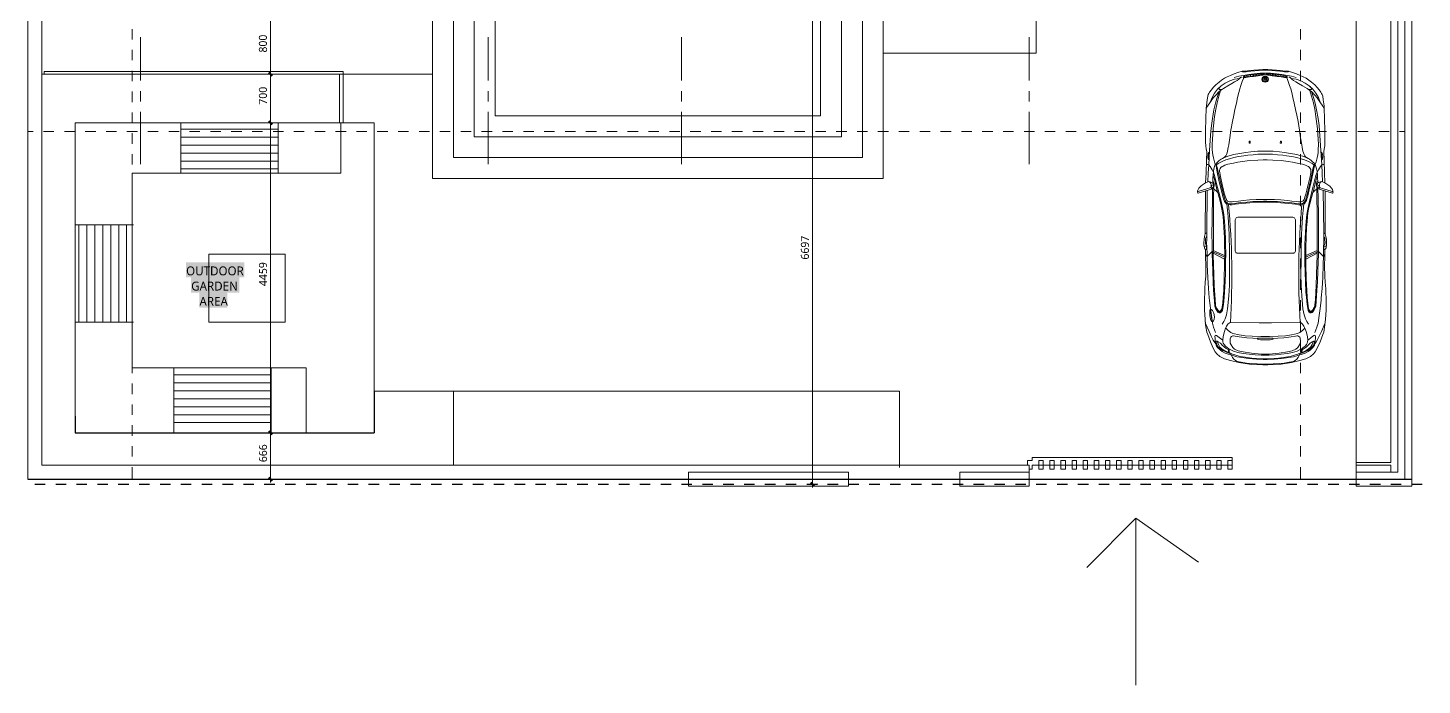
# Model space of a CAD drawing. Header units: millimetres. Extents: x 4711 to 63961, y 15357 to 39432.
# Drawn here: x 18711 to 38761, y 15357 to 24811 of the extents above; entities that cross this region are included whole.
import ezdxf

# ---------------------------------------------------------------- set-up
doc = ezdxf.new("R2010")
doc.units = ezdxf.units.MM
for name, color, linetype in [('A-OUTDOOR', 110, 'Continuous'), ('A-STAIR', 215, 'Continuous'), ('A-WALL', 240, 'Continuous'), ('DIM-Text', 176, 'Continuous'), ('Grid', 210, 'Continuous')]:
    doc.layers.add(name, color=color, linetype=linetype)
doc.styles.add('PDF Trebuchet MS', font='trebuc.ttf')

msp = doc.modelspace()

# ---------------------------------------------------------------- hatches: boundary and pattern name
at = {"transparency": 33554559}
h = msp.add_hatch(color=7, dxfattribs=at)
h.paths.add_polyline_path([(36505, 24052), (36514, 24054), (36521, 24060), (36525, 24067), (36525, 24072), (36505, 24072), (36505, 24053)], flags=0)
h.paths.add_polyline_path([(36485, 24072), (36505, 24072), (36505, 24091), (36496, 24090), (36489, 24084), (36485, 24076), (36484, 24072)], flags=0)

# ---------------------------------------------------------------- linework, layer by layer
at = {"lineweight": 18}
for points in [[(38311, 30984), (37011, 30984), (37011, 25645), (37811, 25645), (37811, 18519), (37811, 18319)], [(33087, 18587), (33151, 18587)], [(33151, 18587), (33087, 18587)], [(33111, 18462), (33151, 18462), (33111, 18462), (33111, 18319)], [(36031, 18519), (36031, 18633), (36031, 18519), (33151, 18519), (33247, 18519), (33247, 18462), (33247, 18587), (33311, 18587), (33311, 18462), (33311, 18519), (33407, 18519), (33407, 18462), (33407, 18587), (33471, 18587), (33471, 18462), (33471, 18519), (33567, 18519), (33567, 18462), (33567, 18587), (33631, 18587), (33631, 18462), (33631, 18519), (33727, 18519), (33727, 18462), (33727, 18587), (33791, 18587), (33791, 18462), (33791, 18519), (33887, 18519), (33887, 18462), (33887, 18587), (33951, 18587), (33951, 18462), (33951, 18519), (34047, 18519), (34047, 18462), (34047, 18587), (34111, 18587), (34111, 18462), (34111, 18519), (34207, 18519), (34207, 18462), (34207, 18587), (34271, 18587), (34271, 18462), (34271, 18519), (34367, 18519), (34367, 18462), (34367, 18587), (34431, 18587), (34431, 18462), (34431, 18519), (34527, 18519), (34527, 18462), (34527, 18587), (34591, 18587), (34591, 18462), (34591, 18519), (34687, 18519), (34687, 18462), (34687, 18587), (34751, 18587), (34751, 18462), (34751, 18519), (34847, 18519), (34847, 18462), (34847, 18587), (34911, 18587), (34911, 18462), (34911, 18519), (35007, 18519), (35007, 18462), (35007, 18587), (35071, 18587), (35071, 18462), (35071, 18519), (35167, 18519), (35167, 18462), (35167, 18587), (35231, 18587), (35231, 18462), (35231, 18519), (35327, 18519), (35327, 18462), (35327, 18587), (35391, 18587), (35391, 18462), (35391, 18519), (35487, 18519), (35487, 18462), (35487, 18587), (35551, 18587), (35551, 18462), (35551, 18519), (35647, 18519), (35647, 18462), (35647, 18587), (35711, 18587), (35711, 18462), (35711, 18519), (35807, 18519), (35807, 18462), (35807, 18587), (35871, 18587), (35871, 18462), (35871, 18519), (35967, 18519), (35967, 18462), (36031, 18462), (35967, 18462), (35967, 18587), (36031, 18587), (36031, 18462), (36031, 18587)], [(33151, 18519), (33151, 18462)], [(19011, 18319), (18911, 18319), (18711, 18319), (18911, 18319), (32111, 18319), (30511, 18319)], [(32111, 18319), (32111, 18219), (32111, 18419), (33111, 18419), (33111, 18219), (33111, 18419)]]:
    msp.add_lwpolyline(points, dxfattribs=at)
at = {"color": 94, "lineweight": 9, "true_color": 0x00a600}
for points in [[(20211, 24644), (20211, 24794)], [(37011, 24794), (37011, 24644)], [(20211, 24344), (20211, 24494)], [(37011, 24494), (37011, 24344)], [(20211, 24044), (20211, 24194)], [(37011, 24194), (37011, 24044)], [(20211, 23744), (20211, 23894)], [(37011, 23894), (37011, 23744)], [(20211, 23444), (20211, 23594)], [(37011, 23594), (37011, 23444)], [(18786, 23319), (18711, 23319)], [(19086, 23319), (18936, 23319)], [(19386, 23319), (19236, 23319)], [(19686, 23319), (19536, 23319)], [(19986, 23319), (19836, 23319)], [(20286, 23319), (20136, 23319)], [(20211, 23144), (20211, 23294)], [(20586, 23319), (20436, 23319)], [(20886, 23319), (20736, 23319)], [(21186, 23319), (21036, 23319)], [(21486, 23319), (21336, 23319)], [(21786, 23319), (21636, 23319)], [(22086, 23319), (21936, 23319)], [(22386, 23319), (22236, 23319)], [(22686, 23319), (22536, 23319)], [(22986, 23319), (22836, 23319)], [(23286, 23319), (23136, 23319)], [(23586, 23319), (23436, 23319)], [(23886, 23319), (23736, 23319)], [(24186, 23319), (24036, 23319)], [(24486, 23319), (24336, 23319)], [(24786, 23319), (24636, 23319)], [(25086, 23319), (24936, 23319)], [(25386, 23319), (25236, 23319)], [(25686, 23319), (25536, 23319)], [(25986, 23319), (25836, 23319)], [(26286, 23319), (26136, 23319)], [(26586, 23319), (26436, 23319)], [(26886, 23319), (26736, 23319)], [(27186, 23319), (27036, 23319)], [(27486, 23319), (27336, 23319)], [(27786, 23319), (27636, 23319)], [(28086, 23319), (27936, 23319)], [(28386, 23319), (28236, 23319)], [(28686, 23319), (28536, 23319)], [(28986, 23319), (28836, 23319)], [(29286, 23319), (29136, 23319)], [(29586, 23319), (29436, 23319)], [(29886, 23319), (29736, 23319)], [(30186, 23319), (30036, 23319)], [(30486, 23319), (30336, 23319)], [(30786, 23319), (30636, 23319)], [(31086, 23319), (30936, 23319)], [(31386, 23319), (31236, 23319)], [(31686, 23319), (31536, 23319)], [(31986, 23319), (31836, 23319)], [(32286, 23319), (32136, 23319)], [(32586, 23319), (32436, 23319)], [(32886, 23319), (32736, 23319)], [(33186, 23319), (33036, 23319)], [(33486, 23319), (33336, 23319)], [(33786, 23319), (33636, 23319)], [(34086, 23319), (33936, 23319)], [(34386, 23319), (34236, 23319)], [(34686, 23319), (34536, 23319)], [(34986, 23319), (34836, 23319)], [(35286, 23319), (35136, 23319)], [(35586, 23319), (35436, 23319)], [(35886, 23319), (35736, 23319)], [(36186, 23319), (36036, 23319)], [(36486, 23319), (36336, 23319)], [(36786, 23319), (36636, 23319)], [(37086, 23319), (36936, 23319)], [(37011, 23294), (37011, 23144)], [(37386, 23319), (37236, 23319)], [(37686, 23319), (37536, 23319)], [(37986, 23319), (37836, 23319)], [(38286, 23319), (38136, 23319)], [(38511, 23319), (38436, 23319)], [(20211, 22844), (20211, 22994)], [(37011, 22994), (37011, 22844)], [(20211, 22544), (20211, 22694)], [(37011, 22694), (37011, 22544)], [(20211, 22244), (20211, 22394)], [(37011, 22394), (37011, 22244)], [(20211, 21944), (20211, 22094)], [(37011, 22094), (37011, 21944)], [(20211, 21644), (20211, 21794)], [(37011, 21794), (37011, 21644)], [(20211, 21344), (20211, 21494)], [(37011, 21494), (37011, 21344)], [(20211, 21044), (20211, 21194)], [(37011, 21194), (37011, 21044)], [(20211, 20744), (20211, 20894)], [(37011, 20894), (37011, 20744)], [(20211, 20444), (20211, 20594)], [(37011, 20594), (37011, 20444)], [(20211, 20144), (20211, 20294)], [(37011, 20294), (37011, 20144)], [(20211, 19844), (20211, 19994)], [(37011, 19994), (37011, 19844)], [(20211, 19544), (20211, 19694)], [(37011, 19694), (37011, 19544)], [(20211, 19244), (20211, 19394)], [(37011, 19394), (37011, 19244)], [(20211, 18944), (20211, 19094)], [(37011, 19094), (37011, 18944)], [(20211, 18644), (20211, 18794)], [(37011, 18794), (37011, 18644)], [(20211, 18319), (20211, 18494)], [(37011, 18494), (37011, 18319)]]:
    msp.add_lwpolyline(points, dxfattribs=at)
at = {"lineweight": 9}
for points in [[(22162, 24145), (22201, 24145), (22276, 24145)], [(37362, 22583), (37357, 22726), (37350, 22906), (37345, 23031), (37353, 23066), (37360, 23115), (37363, 23165), (37363, 23206), (37363, 23332), (37359, 23502), (37353, 23656), (37350, 23690), (37339, 23778), (37331, 23830), (37325, 23850), (37315, 23869), (37305, 23885), (37279, 23920), (37252, 23952), (37216, 23991), (37169, 24030), (37132, 24059), (37092, 24085), (37052, 24106), (37007, 24128), (36953, 24150), (36897, 24170), (36838, 24186), (36820, 24189), (36805, 24188), (36789, 24190), (36730, 24198), (36669, 24204), (36603, 24209), (36540, 24212), (36505, 24212), (36470, 24212), (36407, 24209), (36341, 24204), (36280, 24198), (36221, 24190), (36205, 24188), (36190, 24189), (36172, 24186), (36113, 24170), (36057, 24150), (36003, 24128), (35958, 24106), (35918, 24085), (35878, 24059), (35841, 24030), (35794, 23991), (35758, 23952), (35731, 23920), (35705, 23885), (35694, 23869), (35685, 23850), (35679, 23830), (35671, 23778), (35660, 23690), (35657, 23656), (35651, 23502), (35647, 23332), (35647, 23206), (35647, 23165), (35650, 23115), (35657, 23066), (35665, 23031), (35660, 22906), (35653, 22726), (35648, 22583)], [(35657, 23650), (35676, 23684), (35719, 23748), (35758, 23803), (35792, 23843), (35841, 23894), (35863, 23911), (35904, 23938), (35969, 23977), (36026, 24011), (36065, 24034), (36100, 24055), (36124, 24073), (36137, 24089), (36147, 24097), (36158, 24100), (36166, 24102)], [(36191, 24081), (36174, 24041), (36154, 23981), (36139, 23934), (36124, 23881), (36107, 23810), (36090, 23730), (36068, 23636), (36052, 23555), (36032, 23462), (36012, 23341), (35995, 23227), (35980, 23130), (35973, 23088), (35964, 23039), (35957, 23011), (35947, 22987), (35936, 22968), (35926, 22956), (35912, 22944), (35889, 22932), (35869, 22920), (35844, 22901), (35825, 22886), (35808, 22869), (35793, 22850), (35787, 22844)], [(36951, 24096), (36882, 24115), (36823, 24127), (36742, 24141), (36666, 24152), (36578, 24159), (36518, 24161), (36505, 24161), (36492, 24161), (36431, 24159), (36344, 24152), (36268, 24141), (36187, 24127), (36127, 24115), (36059, 24096)], [(36843, 24185), (36833, 24178), (36821, 24176), (36812, 24176), (36781, 24179), (36714, 24188), (36653, 24194), (36592, 24198), (36527, 24201), (36505, 24201), (36483, 24201), (36417, 24198), (36357, 24194), (36296, 24188), (36229, 24179), (36198, 24176), (36189, 24176), (36177, 24178), (36167, 24185)], [(36477, 24149), (36482, 24145), (36479, 24142), (36458, 24135), (36408, 24127), (36349, 24119), (36293, 24113), (36234, 24105), (36215, 24103), (36208, 24103), (36204, 24105), (36202, 24107), (36202, 24110), (36207, 24116)], [(36247, 24115), (36247, 24107)], [(36269, 24119), (36269, 24110)], [(36292, 24124), (36292, 24113)], [(36315, 24128), (36316, 24115)], [(36337, 24130), (36337, 24118)], [(36358, 24134), (36359, 24121)], [(36381, 24136), (36381, 24124)], [(36403, 24139), (36403, 24127)], [(36426, 24140), (36425, 24130)], [(36448, 24143), (36448, 24134)], [(36468, 24144), (36468, 24138)], [(36529, 24136), (36523, 24134), (36505, 24134), (36487, 24134), (36481, 24136)], [(36526, 24072), (36484, 24072)], [(36533, 24149), (36528, 24145), (36531, 24142), (36552, 24135), (36601, 24127), (36660, 24119), (36717, 24113), (36776, 24105), (36795, 24103), (36802, 24103), (36806, 24105), (36808, 24107), (36808, 24110), (36803, 24116)], [(36542, 24144), (36542, 24138)], [(36561, 24143), (36562, 24134)], [(36584, 24140), (36584, 24130)], [(36607, 24139), (36607, 24127)], [(36629, 24136), (36629, 24124)], [(36651, 24134), (36651, 24121)], [(36673, 24130), (36673, 24118)], [(36695, 24128), (36694, 24115)], [(36718, 24124), (36718, 24113)], [(36741, 24119), (36741, 24110)], [(36763, 24115), (36763, 24107)], [(36819, 24081), (36836, 24041), (36856, 23981), (36871, 23934), (36885, 23881), (36903, 23810), (36920, 23730), (36941, 23636), (36958, 23555), (36978, 23462), (36998, 23341), (37014, 23227), (37029, 23130), (37037, 23088), (37046, 23039), (37053, 23011), (37063, 22987), (37074, 22968), (37084, 22956), (37098, 22944), (37121, 22932), (37141, 22920), (37166, 22901), (37185, 22886), (37202, 22869), (37217, 22850), (37223, 22844)], [(37353, 23650), (37334, 23684), (37291, 23748), (37252, 23803), (37217, 23843), (37169, 23894), (37147, 23911), (37106, 23938), (37040, 23977), (36984, 24011), (36944, 24034), (36910, 24055), (36886, 24073), (36873, 24089), (36862, 24097), (36852, 24100), (36843, 24102)], [(35681, 22597), (35648, 22583), (35603, 22554), (35577, 22535), (35551, 22507), (35538, 22484), (35531, 22463), (35530, 22450), (35534, 22438), (35538, 22434), (35732, 22493), (35732, 22507), (35744, 22512), (35754, 22519), (35761, 22529), (35763, 22545), (35759, 22564), (35752, 22575), (35734, 22587), (35712, 22597), (35694, 22599), (35681, 22597), (35685, 22722), (35692, 22839), (35704, 23049), (35718, 23263), (35723, 23323), (35732, 23406), (35746, 23508), (35766, 23630), (35789, 23729), (35808, 23796), (35841, 23894)], [(35750, 22594), (35752, 22653), (35755, 22692), (35760, 22745), (35766, 22781), (35776, 22819), (35787, 22844), (35775, 22885), (35759, 22942), (35749, 22983), (35744, 23019), (35742, 23063), (35741, 23135), (35744, 23211), (35754, 23358), (35776, 23534), (35794, 23643), (35813, 23731), (35838, 23828), (35863, 23911)], [(35859, 23968), (35848, 23954), (35843, 23947), (35840, 23940), (35840, 23934), (35842, 23929), (35846, 23925), (35852, 23924), (35861, 23922), (35872, 23923), (35890, 23929)], [(37150, 23968), (37162, 23954), (37167, 23947), (37170, 23940), (37170, 23934), (37168, 23929), (37164, 23925), (37158, 23924), (37149, 23922), (37138, 23923), (37119, 23929)], [(37260, 22594), (37257, 22653), (37255, 22692), (37250, 22745), (37244, 22781), (37234, 22819), (37223, 22844), (37235, 22885), (37251, 22942), (37261, 22983), (37266, 23019), (37268, 23063), (37269, 23135), (37266, 23211), (37256, 23358), (37234, 23534), (37216, 23643), (37197, 23731), (37172, 23828), (37147, 23911)], [(37329, 22597), (37362, 22583), (37407, 22554), (37433, 22535), (37459, 22507), (37472, 22484), (37479, 22463), (37480, 22450), (37476, 22438), (37472, 22434), (37278, 22493), (37278, 22507), (37266, 22512), (37256, 22519), (37249, 22529), (37247, 22545), (37251, 22564), (37258, 22575), (37276, 22587), (37297, 22597), (37316, 22599), (37329, 22597), (37325, 22722), (37318, 22839), (37306, 23049), (37292, 23263), (37287, 23323), (37278, 23406), (37264, 23508), (37244, 23630), (37221, 23729), (37202, 23796), (37169, 23894)], [(37103, 22941), (37045, 22963), (37004, 22976), (36960, 22988), (36870, 23006), (36783, 23019), (36712, 23028), (36618, 23035), (36545, 23037), (36505, 23037), (36465, 23037), (36392, 23035), (36298, 23028), (36227, 23019), (36140, 23006), (36050, 22988), (36006, 22976), (35965, 22963), (35907, 22941)], [(35657, 22840), (35668, 22845), (35679, 22844), (35692, 22839), (35711, 22816), (35726, 22795), (35740, 22771), (35759, 22733), (35776, 22688), (35820, 22516), (35846, 22415), (35870, 22314), (35890, 22227), (35904, 22155), (35914, 22084), (35923, 21965), (35928, 21862), (35931, 21797), (35934, 21690), (35937, 21566), (35934, 21446), (35932, 21289), (35928, 21162), (35920, 21010), (35914, 20938), (35903, 20830), (35888, 20746), (35873, 20721), (35857, 20713), (35844, 20712), (35831, 20718), (35825, 20723), (35808, 20743), (35795, 20766), (35780, 20807)], [(35748, 22503), (35745, 22362), (35740, 22096), (35738, 21797), (35740, 21749), (35740, 21559), (35749, 21320), (35756, 21154), (35762, 21036), (35774, 20880), (35780, 20807), (35791, 20786), (35804, 20765), (35820, 20742), (35837, 20727), (35848, 20723), (35860, 20727), (35872, 20741), (35882, 20771), (35894, 20849), (35901, 20931), (35907, 21034), (35915, 21203), (35920, 21414), (35922, 21596), (35921, 21651), (35917, 21797), (35910, 21940), (35904, 22025), (35898, 22097), (35891, 22148), (35877, 22225), (35864, 22282), (35823, 22444), (35816, 22448), (35773, 22633), (35757, 22693)], [(37217, 22849), (37196, 22736), (37171, 22619), (37134, 22461), (37111, 22370), (37105, 22350), (37098, 22329), (37090, 22311), (37078, 22294), (37064, 22282), (37059, 22278), (37032, 22269), (37009, 22267), (36983, 22267), (36940, 22273), (36841, 22285), (36729, 22295), (36606, 22302), (36526, 22303), (36505, 22303), (36484, 22303), (36404, 22302), (36281, 22295), (36169, 22285), (36070, 22273), (36027, 22267), (36000, 22267), (35978, 22269), (35951, 22278), (35946, 22282), (35932, 22294), (35920, 22311), (35912, 22329), (35905, 22350), (35899, 22370), (35876, 22461), (35839, 22619), (35814, 22736), (35792, 22849)], [(37353, 22840), (37342, 22845), (37331, 22844), (37318, 22839), (37299, 22816), (37284, 22795), (37270, 22771), (37251, 22733), (37234, 22688), (37190, 22516), (37164, 22415), (37140, 22314), (37120, 22227), (37106, 22155), (37096, 22084), (37087, 21965), (37082, 21862), (37079, 21797), (37076, 21690), (37073, 21566), (37076, 21446), (37077, 21289), (37082, 21162), (37090, 21010), (37096, 20938), (37107, 20830), (37122, 20746), (37137, 20721), (37153, 20713), (37166, 20712), (37179, 20718), (37185, 20723), (37202, 20743), (37215, 20766), (37230, 20807)], [(37261, 22503), (37265, 22362), (37270, 22096), (37272, 21797), (37270, 21749), (37270, 21559), (37261, 21320), (37254, 21154), (37248, 21036), (37236, 20880), (37230, 20807), (37219, 20786), (37206, 20765), (37190, 20742), (37173, 20727), (37162, 20723), (37150, 20727), (37138, 20741), (37128, 20771), (37116, 20849), (37108, 20931), (37103, 21034), (37095, 21203), (37090, 21414), (37088, 21596), (37089, 21651), (37093, 21797), (37100, 21940), (37106, 22025), (37112, 22097), (37119, 22148), (37133, 22225), (37146, 22282), (37187, 22444), (37194, 22448), (37237, 22633), (37253, 22693)], [(35762, 22553), (35745, 22550), (35736, 22543), (35734, 22536), (35732, 22525), (35727, 22519), (35715, 22510), (35680, 22498), (35541, 22457), (35530, 22456)], [(35645, 22467), (35642, 21849), (35633, 21812), (35626, 21768), (35623, 21721), (35623, 21689), (35630, 21649), (35637, 21634), (35642, 21627), (35661, 21618), (35663, 21860), (35672, 22475)], [(35696, 22598), (35712, 22587), (35721, 22571), (35725, 22551), (35724, 22536)], [(35734, 22587), (35754, 22595), (35760, 22594), (35763, 22589), (35768, 22566), (35769, 22543), (35764, 22521), (35755, 22503), (35732, 22504)], [(35755, 22503), (35816, 22448)], [(35765, 22494), (35763, 22411), (35760, 22111), (35759, 21810), (35759, 21797), (35759, 21654), (35758, 21546), (35762, 21404), (35765, 21266), (35772, 21106), (35784, 20902), (35791, 20824), (35793, 20801), (35810, 20772), (35818, 20761), (35833, 20741), (35842, 20736), (35853, 20736), (35861, 20740), (35878, 20759)], [(37245, 22494), (37247, 22411), (37250, 22111), (37251, 21810), (37251, 21797), (37251, 21654), (37252, 21546), (37248, 21404), (37244, 21266), (37238, 21106), (37226, 20902), (37219, 20824), (37217, 20801), (37200, 20772), (37192, 20761), (37176, 20741), (37168, 20736), (37157, 20736), (37148, 20740), (37132, 20759)], [(37255, 22503), (37194, 22448)], [(37276, 22587), (37256, 22595), (37250, 22594), (37247, 22589), (37242, 22566), (37241, 22543), (37246, 22521), (37255, 22503), (37278, 22504)], [(37248, 22553), (37265, 22550), (37274, 22543), (37276, 22536), (37278, 22525), (37283, 22519), (37294, 22510), (37330, 22498), (37469, 22457), (37480, 22456)], [(37314, 22598), (37297, 22587), (37289, 22571), (37285, 22551), (37286, 22536)], [(37365, 22467), (37368, 21849), (37377, 21812), (37384, 21768), (37387, 21721), (37387, 21689), (37380, 21649), (37373, 21634), (37368, 21627), (37349, 21618), (37347, 21860), (37338, 22475)], [(35951, 22278), (35962, 22190), (35970, 22095), (35976, 22013), (35981, 21931), (35985, 21836), (35986, 21797), (35990, 21640), (35991, 21468), (35992, 21264), (35989, 21108), (35979, 20958), (35963, 20768), (35947, 20682), (35928, 20624), (35908, 20585), (35884, 20550)], [(37059, 22278), (37048, 22190), (37040, 22095), (37034, 22013), (37029, 21931), (37025, 21836), (37024, 21797), (37020, 21640), (37019, 21468), (37018, 21264), (37021, 21108), (37030, 20958), (37047, 20768), (37063, 20682), (37082, 20624), (37102, 20585), (37126, 20550)], [(35663, 21860), (35653, 21857), (35642, 21847)], [(37347, 21860), (37357, 21857), (37368, 21847)], [(35661, 21673), (35626, 21672)], [(35791, 20430), (35761, 20506), (35746, 20564), (35730, 20673), (35716, 20772), (35717, 20773), (35708, 20856), (35703, 20891), (35699, 20927), (35688, 21064), (35678, 21218), (35671, 21400), (35668, 21534), (35667, 21686), (35662, 21693), (35653, 21695), (35647, 21699), (35645, 21707), (35647, 21780), (35650, 21791), (35654, 21800), (35662, 21806)], [(37347, 21806), (37356, 21800), (37360, 21791), (37363, 21780), (37365, 21707), (37363, 21699), (37356, 21695), (37348, 21693), (37343, 21686), (37342, 21534), (37339, 21400), (37332, 21218), (37322, 21064), (37311, 20927), (37307, 20891), (37302, 20856), (37293, 20773), (37293, 20772), (37280, 20673), (37264, 20564), (37249, 20506), (37219, 20430)], [(37348, 21673), (37384, 21672)], [(37364, 21625), (37363, 21523), (37359, 21388), (37360, 21237), (37368, 21152), (37374, 21055), (37380, 20863), (37380, 20748), (37371, 20620), (37364, 20537), (37346, 20432), (37333, 20400), (37293, 20296), (37258, 20211), (37224, 20151), (37199, 20122), (37156, 20086), (37090, 20052), (37003, 20025), (36883, 19996), (36733, 19974), (36542, 19965), (36505, 19965), (36468, 19965), (36277, 19974), (36127, 19996), (36007, 20025), (35920, 20052), (35854, 20086), (35811, 20122), (35785, 20151), (35752, 20211), (35717, 20296), (35677, 20400), (35664, 20432), (35646, 20537), (35639, 20620), (35630, 20748), (35630, 20863), (35636, 21055), (35641, 21152), (35650, 21237), (35650, 21388), (35647, 21523), (35646, 21625)], [(35647, 21553), (35668, 21522), (35740, 21595), (35840, 21549), (35921, 21513)], [(35921, 21536), (35758, 21607)], [(35758, 21568), (35921, 21483)], [(37088, 21536), (37251, 21607)], [(37363, 21553), (37342, 21522), (37270, 21595), (37170, 21549), (37089, 21513)], [(37252, 21568), (37089, 21483)], [(35742, 20581), (35729, 20670), (35717, 20764)], [(37366, 20569), (37312, 20445), (37281, 20376), (37252, 20319), (37232, 20285), (37216, 20268), (37211, 20249), (37204, 20231), (37186, 20209), (37155, 20180), (37123, 20156), (37080, 20134), (37038, 20117), (36972, 20096), (36913, 20081), (36842, 20068), (36745, 20057), (36631, 20047), (36534, 20042), (36505, 20042), (36476, 20042), (36379, 20047), (36265, 20057), (36168, 20068), (36097, 20081), (36037, 20096), (35972, 20117), (35930, 20134), (35887, 20156), (35855, 20180), (35824, 20209), (35806, 20231), (35799, 20249), (35794, 20268), (35778, 20285), (35758, 20319), (35729, 20376), (35698, 20445), (35643, 20569)], [(37117, 20317), (37111, 20372), (37093, 20444), (37076, 20491), (37060, 20522), (37041, 20548), (37021, 20569), (37006, 20573), (36593, 20569), (36505, 20569), (36416, 20569), (36004, 20573), (35989, 20569), (35969, 20548), (35950, 20522), (35934, 20491), (35917, 20444), (35899, 20372), (35893, 20317)], [(37074, 20494), (37063, 20483), (37039, 20457), (37001, 20429), (36969, 20416), (36882, 20394), (36795, 20383), (36692, 20374), (36568, 20369), (36505, 20369), (36442, 20369), (36318, 20374), (36215, 20383), (36128, 20394), (36041, 20416), (36009, 20429), (35971, 20457), (35947, 20483), (35936, 20494)], [(35794, 20268), (35786, 20309), (35783, 20348), (35782, 20371), (35785, 20386), (35795, 20391), (35805, 20385), (35842, 20358), (35880, 20328), (35893, 20317), (35896, 20294), (35902, 20277), (35914, 20254), (35932, 20233), (35959, 20211), (35986, 20190), (35985, 20167), (35987, 20147), (35989, 20138)], [(35995, 20129), (35938, 20152), (35899, 20171), (35862, 20195), (35830, 20224), (35813, 20244), (35802, 20269), (35799, 20287), (35801, 20300), (35806, 20305), (35812, 20306), (35821, 20282), (35832, 20254), (35853, 20220), (35882, 20193), (35911, 20174), (35946, 20156), (36004, 20132), (36036, 20117), (36083, 20102), (36146, 20084), (36215, 20072), (36312, 20060), (36461, 20051), (36505, 20051), (36549, 20051), (36697, 20060), (36795, 20072), (36864, 20084), (36927, 20102), (36974, 20117), (37006, 20132), (37064, 20156), (37099, 20174), (37128, 20193), (37157, 20220), (37178, 20254), (37189, 20282), (37198, 20306), (37204, 20305), (37209, 20300), (37211, 20287), (37208, 20269), (37197, 20244), (37180, 20224), (37148, 20195), (37111, 20171), (37072, 20152), (37015, 20129)], [(35977, 20143), (35975, 20180), (35945, 20199), (35914, 20223), (35887, 20246), (35859, 20274), (35830, 20297), (35812, 20306)], [(36616, 20344), (36684, 20346), (36770, 20352), (36879, 20365), (36938, 20377), (36961, 20381), (36972, 20381), (36988, 20373), (37000, 20363), (37006, 20350), (37009, 20337), (37012, 20313), (37012, 20295), (37009, 20277), (36997, 20252), (36973, 20215), (36946, 20189), (36893, 20167), (36823, 20150), (36704, 20130), (36561, 20119), (36505, 20119), (36449, 20119), (36306, 20130), (36187, 20150), (36117, 20167), (36064, 20189), (36037, 20215), (36013, 20252), (36001, 20277), (35998, 20295), (35998, 20313), (36001, 20337), (36004, 20350), (36010, 20363), (36021, 20373), (36038, 20381), (36049, 20381), (36071, 20377), (36131, 20365), (36240, 20352), (36326, 20346), (36394, 20344)], [(37216, 20268), (37224, 20309), (37227, 20348), (37228, 20371), (37225, 20386), (37215, 20391), (37205, 20385), (37167, 20358), (37130, 20328), (37117, 20317), (37114, 20294), (37108, 20277), (37096, 20254), (37078, 20233), (37051, 20211), (37024, 20190), (37025, 20167), (37022, 20147), (37021, 20138)], [(37033, 20143), (37035, 20180), (37065, 20199), (37096, 20223), (37123, 20246), (37151, 20274), (37180, 20297), (37198, 20306)], [(37024, 20190), (37008, 20182), (36962, 20161), (36897, 20142), (36823, 20126), (36735, 20115), (36650, 20106), (36562, 20101), (36505, 20101), (36448, 20101), (36360, 20106), (36275, 20115), (36186, 20126), (36113, 20142), (36048, 20161), (36002, 20182), (35986, 20190)], [(37006, 20132), (36991, 20097), (36976, 20068), (36957, 20045), (36934, 20026), (36910, 20014), (36851, 20001), (36777, 19990), (36709, 19981), (36621, 19976), (36538, 19972), (36505, 19972), (36472, 19972), (36389, 19976), (36301, 19981), (36233, 19990), (36159, 20001), (36100, 20014), (36076, 20026), (36053, 20045), (36033, 20068), (36019, 20097), (36004, 20132)], [(22162, 18985), (22201, 18985), (22276, 18985)], [(22162, 18319), (22201, 18319), (22276, 18319)], [(29955, 18248), (29995, 18248), (30070, 18248)], [(34644, 15357), (34644, 17757), (33937, 17050)], [(34644, 17757), (35545, 17126)]]:
    msp.add_lwpolyline(points, dxfattribs=at)
at = {"lineweight": 70}
for points in [[(22226, 24120), (22201, 24145), (22176, 24170)], [(22226, 23420), (22201, 23445), (22176, 23470)], [(22226, 18960), (22201, 18985), (22176, 19010)], [(22226, 18294), (22201, 18319), (22176, 18344)], [(30020, 18223), (29995, 18248), (29970, 18273)]]:
    msp.add_lwpolyline(points, dxfattribs=at)
at = {"lineweight": 9}
for points in [[(36473, 24149), (36433, 24149), (36390, 24146), (36339, 24142), (36296, 24137), (36258, 24130), (36229, 24123), (36205, 24115), (36193, 24110), (36190, 24105), (36189, 24096), (36193, 24093), (36200, 24093), (36228, 24097), (36278, 24105), (36336, 24113), (36405, 24123), (36455, 24129), (36470, 24132), (36481, 24137), (36491, 24142), (36491, 24147), (36486, 24149)], [(36526, 24072), (36520, 24086), (36505, 24091), (36490, 24086), (36484, 24072), (36490, 24058), (36505, 24052), (36520, 24058)], [(36537, 24149), (36577, 24149), (36620, 24146), (36671, 24142), (36713, 24137), (36752, 24130), (36781, 24123), (36805, 24115), (36817, 24110), (36820, 24105), (36821, 24096), (36816, 24093), (36810, 24093), (36782, 24097), (36732, 24105), (36674, 24113), (36605, 24123), (36555, 24129), (36540, 24132), (36529, 24137), (36519, 24142), (36519, 24147), (36524, 24149)], [(36273, 23173), (36273, 23154), (36275, 23150), (36280, 23150), (36285, 23151), (36288, 23153), (36289, 23158), (36288, 23175), (36285, 23180), (36279, 23181), (36275, 23179), (36274, 23176)], [(36737, 23173), (36737, 23154), (36735, 23150), (36730, 23150), (36724, 23151), (36721, 23153), (36720, 23158), (36722, 23175), (36725, 23180), (36731, 23181), (36735, 23179), (36736, 23176)], [(35697, 23018), (35691, 22911), (35683, 22926), (35680, 22936), (35679, 22946), (35679, 22959), (35683, 22996), (35686, 23007), (35690, 23016), (35696, 23023)], [(36505, 22318), (36528, 22318), (36593, 22315), (36683, 22311), (36763, 22306), (36857, 22297), (36951, 22286), (36996, 22281), (37018, 22281), (37041, 22286), (37054, 22294), (37070, 22310), (37079, 22325), (37087, 22346), (37111, 22433), (37139, 22552), (37165, 22660), (37186, 22760), (37204, 22843), (37180, 22858), (37127, 22889), (37070, 22912), (37019, 22929), (36959, 22945), (36888, 22960), (36812, 22972), (36756, 22979), (36680, 22986), (36611, 22992), (36549, 22994), (36505, 22994), (36461, 22994), (36399, 22992), (36329, 22986), (36254, 22979), (36198, 22972), (36122, 22960), (36051, 22945), (35991, 22929), (35939, 22912), (35883, 22889), (35830, 22858), (35806, 22843), (35824, 22760), (35845, 22660), (35870, 22552), (35899, 22433), (35923, 22346), (35931, 22325), (35940, 22310), (35956, 22294), (35969, 22286), (35992, 22281), (36014, 22281), (36059, 22286), (36152, 22297), (36247, 22306), (36327, 22311), (36417, 22315), (36482, 22318)], [(36505, 22913), (36533, 22913), (36613, 22910), (36733, 22901), (36833, 22889), (36898, 22879), (36964, 22866), (37041, 22848), (37083, 22835), (37112, 22823), (37127, 22816), (37142, 22804), (37153, 22790), (37159, 22775), (37161, 22764), (37161, 22746), (37160, 22731), (37149, 22674), (37124, 22558), (37105, 22476), (37089, 22417), (37076, 22375), (37064, 22342), (37056, 22327), (37046, 22318), (37033, 22311), (37019, 22308), (37002, 22307), (36981, 22308), (36957, 22311), (36889, 22319), (36824, 22326), (36730, 22335), (36638, 22340), (36551, 22342), (36505, 22342), (36459, 22342), (36372, 22340), (36280, 22335), (36186, 22326), (36121, 22319), (36053, 22311), (36029, 22308), (36008, 22307), (35991, 22308), (35977, 22311), (35964, 22318), (35954, 22327), (35946, 22342), (35934, 22375), (35921, 22417), (35905, 22476), (35886, 22558), (35861, 22674), (35850, 22731), (35849, 22746), (35849, 22764), (35851, 22775), (35857, 22790), (35868, 22804), (35883, 22816), (35898, 22823), (35926, 22835), (35969, 22848), (36046, 22866), (36112, 22879), (36176, 22889), (36277, 22901), (36397, 22910), (36477, 22913)], [(37312, 23018), (37319, 22911), (37327, 22926), (37330, 22936), (37331, 22946), (37331, 22959), (37327, 22996), (37324, 23007), (37320, 23016), (37314, 23023)], [(36505, 21570), (36907, 21570), (36916, 21572), (36921, 21575), (36928, 21581), (36934, 21591), (36938, 21601), (36938, 22050), (36935, 22060), (36929, 22070), (36924, 22077), (36914, 22083), (36901, 22087), (36505, 22087), (36109, 22087), (36096, 22083), (36086, 22077), (36080, 22070), (36075, 22060), (36072, 22050), (36072, 21601), (36076, 21591), (36082, 21581), (36089, 21575), (36094, 21572), (36103, 21570)], [(35715, 20764), (35728, 20758), (35744, 20743), (35756, 20725), (35766, 20706), (35771, 20682), (35773, 20649), (35771, 20623), (35763, 20599), (35752, 20587), (35742, 20581), (35731, 20587), (35722, 20606), (35712, 20639), (35707, 20678), (35706, 20707), (35706, 20730), (35708, 20745), (35715, 20763)], [(36505, 20323), (36435, 20323), (36414, 20326), (36398, 20331), (36393, 20337), (36394, 20344), (36399, 20346), (36411, 20347), (36505, 20347), (36599, 20347), (36611, 20346), (36616, 20344), (36617, 20337), (36612, 20331), (36596, 20326), (36575, 20323)]]:
    msp.add_lwpolyline(points, close=True, dxfattribs=at)
at = {"lineweight": 18}
for points in [[(33151, 18633), (36031, 18633)], [(33151, 18587), (33151, 18633)], [(33247, 18462), (33311, 18462)], [(33407, 18462), (33471, 18462)], [(33567, 18462), (33631, 18462)], [(33727, 18462), (33791, 18462)], [(33887, 18462), (33951, 18462)], [(34047, 18462), (34111, 18462)], [(34207, 18462), (34271, 18462)], [(34367, 18462), (34431, 18462)], [(34527, 18462), (34591, 18462)], [(34687, 18462), (34751, 18462)], [(34847, 18462), (34911, 18462)], [(35007, 18462), (35071, 18462)], [(35167, 18462), (35231, 18462)], [(35327, 18462), (35391, 18462)], [(35487, 18462), (35551, 18462)], [(35647, 18462), (35711, 18462)], [(35807, 18462), (35871, 18462)], [(28211, 18219), (28211, 18419), (30511, 18419), (30511, 18219)], [(32111, 18219), (33111, 18219)]]:
    msp.add_lwpolyline(points, close=True, dxfattribs=at)
at = {"color": 21, "lineweight": 25, "true_color": 0xffaaaa}
for points in [[(18811, 18248), (18961, 18248)], [(19111, 18248), (19261, 18248)], [(19411, 18248), (19561, 18248)], [(19711, 18248), (19861, 18248)], [(20011, 18248), (20161, 18248)], [(20311, 18248), (20461, 18248)], [(20611, 18248), (20761, 18248)], [(20911, 18248), (21061, 18248)], [(21211, 18248), (21361, 18248)], [(21511, 18248), (21661, 18248)], [(21811, 18248), (21961, 18248)], [(22111, 18248), (22261, 18248)], [(22411, 18248), (22561, 18248)], [(22711, 18248), (22861, 18248)], [(23011, 18248), (23161, 18248)], [(23311, 18248), (23461, 18248)], [(23611, 18248), (23761, 18248)], [(23911, 18248), (24061, 18248)], [(24211, 18248), (24361, 18248)], [(24511, 18248), (24661, 18248)], [(24811, 18248), (24961, 18248)], [(25111, 18248), (25261, 18248)], [(25411, 18248), (25561, 18248)], [(25711, 18248), (25861, 18248)], [(26011, 18248), (26161, 18248)], [(26311, 18248), (26461, 18248)], [(26611, 18248), (26761, 18248)], [(26911, 18248), (27061, 18248)], [(27211, 18248), (27361, 18248)], [(27511, 18248), (27661, 18248)], [(27811, 18248), (27961, 18248)], [(28111, 18248), (28261, 18248)], [(28411, 18248), (28561, 18248)], [(28711, 18248), (28861, 18248)], [(29011, 18248), (29161, 18248)], [(29311, 18248), (29461, 18248)], [(29611, 18248), (29761, 18248)], [(29911, 18248), (30061, 18248)], [(30211, 18248), (30361, 18248)], [(30511, 18248), (30661, 18248)], [(30811, 18248), (30961, 18248)], [(31111, 18248), (31261, 18248)], [(31411, 18248), (31561, 18248)], [(31711, 18248), (31861, 18248)], [(32011, 18248), (32161, 18248)], [(32311, 18248), (32461, 18248)], [(32611, 18248), (32761, 18248)], [(32911, 18248), (33061, 18248)], [(33211, 18248), (33361, 18248)], [(33511, 18248), (33661, 18248)], [(33811, 18248), (33961, 18248)], [(34111, 18248), (34261, 18248)], [(34411, 18248), (34561, 18248)], [(34711, 18248), (34861, 18248)], [(35011, 18248), (35161, 18248)], [(35311, 18248), (35461, 18248)], [(35611, 18248), (35761, 18248)], [(35911, 18248), (36061, 18248)], [(36211, 18248), (36361, 18248)], [(36511, 18248), (36661, 18248)], [(36811, 18248), (36961, 18248)], [(37111, 18248), (37261, 18248)], [(37411, 18248), (37561, 18248)], [(37711, 18248), (37861, 18248)], [(38011, 18248), (38161, 18248)], [(38311, 18248), (38461, 18248)], [(38611, 18248), (38761, 18248)]]:
    msp.add_lwpolyline(points, dxfattribs=at)
at = {"lineweight": 9}
for centre, radius, start, end in [((36181, 23600), 487, 95.4848, 163.3207), ((36829, 23600), 487, 16.6793, 84.5152), ((24914, 21250), 11110, 356.5076, 5.263), ((48096, 21250), 11110, 174.737, 183.4924)]:
    msp.add_arc(centre, radius, start, end, dxfattribs=at)
for centre, major_axis, ratio, start_param, end_param in [((36504, 24072), (46.9, 0), 0.913843, 6.283183, 12.566368), ((36505, 24072), (39.2, 0), 0.812214, 6.283166236679754, 12.56635154385934)]:
    msp.add_ellipse(centre, major_axis=major_axis, ratio=ratio, start_param=start_param, end_param=end_param, dxfattribs=at)
at = {"lineweight": 9, "transparency": 33554559}
for points in [[(20986, 21439), (21823, 21439), (20986, 21221), (21823, 21221)], [(21059, 21221), (21750, 21221), (21059, 21003), (21750, 21003)], [(21178, 21003), (21578, 21003), (21178, 20784), (21578, 20784)]]:
    msp.add_solid(points, dxfattribs=at)
at = {"layer": 'A-OUTDOOR'}
for p, q in [((23693, 19585), (23693, 18985)), ((19393, 19225), (19393, 18985)), ((19393, 18985), (23693, 18985))]:
    msp.add_line(p, q, dxfattribs=at)
at = {"layer": 'A-OUTDOOR', "lineweight": 9}
for points in [[(38311, 30984), (37011, 30984), (37011, 25645), (37811, 25645), (37811, 18485)], [(24531, 24145), (18911, 24145), (18911, 24945), (20211, 24945)], [(19393, 19219), (19393, 23445), (23693, 23445)], [(23211, 23445), (23211, 22719), (20211, 22719), (20211, 19919), (22711, 19919), (22711, 18985)], [(20911, 22719), (20911, 23445)], [(22311, 23353), (20911, 23353)], [(23618, 23445), (22201, 23445), (22126, 23445)], [(22311, 22719), (22311, 23445)], [(22311, 23238), (20911, 23238)], [(22311, 23124), (20911, 23124)], [(22311, 23010), (20911, 23010)], [(22311, 22895), (20911, 22895)], [(22311, 22781), (20911, 22781)], [(20231, 21976), (19393, 21976)], [(19445, 21976), (19445, 20576)], [(19559, 21976), (19559, 20576)], [(19674, 21976), (19674, 20576)], [(19788, 21976), (19788, 20576)], [(19902, 21976), (19902, 20576)], [(20017, 21976), (20017, 20576)], [(20131, 21976), (20131, 20576)], [(20231, 20576), (19393, 20576)], [(20811, 19919), (20811, 18985)], [(22211, 19919), (22211, 18985)], [(20811, 19819), (22211, 19819)], [(20811, 19705), (22211, 19705)], [(20811, 19590), (22211, 19590)], [(20811, 19476), (22211, 19476)], [(31244, 18485), (31244, 19585), (23693, 19585)], [(20811, 19362), (22211, 19362)], [(20811, 19247), (22211, 19247)], [(20811, 19133), (22211, 19133)]]:
    msp.add_lwpolyline(points, dxfattribs=at)
at = {"layer": 'A-OUTDOOR', "lineweight": 18}
msp.add_lwpolyline([(33087, 18519), (33087, 18587), (33087, 18519), (31244, 18519), (31244, 19585), (23693, 19585), (23693, 23445), (23244, 23445), (23244, 24185), (18944, 24185), (18944, 24145)], dxfattribs=at)
at = {"layer": 'A-OUTDOOR', "lineweight": 9}
msp.add_lwpolyline([(22412, 20576), (21311, 20576), (21311, 21556), (22412, 21556)], close=True, dxfattribs=at)
at = {"layer": 'A-STAIR', "lineweight": 18}
msp.add_lwpolyline([(24531, 24945), (24531, 22645), (31011, 22645), (31011, 24945), (30711, 24945), (30711, 22945), (24831, 22945), (30711, 22945), (30711, 24945), (30411, 24945), (30411, 23245), (25131, 23245), (30411, 23245), (30411, 24945), (30111, 24945), (30111, 23545), (25431, 23545), (25431, 24945), (25131, 24945), (25131, 23245), (25131, 24945), (24831, 24945), (24831, 22945), (24831, 24945)], close=True, dxfattribs=at)
at = {"layer": 'A-STAIR', "lineweight": 9}
msp.add_lwpolyline([(33211, 24945), (33211, 24445), (31011, 24445), (31011, 24945)], dxfattribs=at)
at = {"layer": 'A-WALL'}
msp.add_line((18711, 18319), (38611, 18319), dxfattribs=at)
at = {"layer": 'A-WALL', "lineweight": 9}
for points in [[(34396, 18319), (38356, 18319), (18711, 18319), (18711, 38319), (38511, 38319), (38511, 33119)], [(38511, 18485), (38511, 18319), (38511, 31545), (38511, 33045)]]:
    msp.add_lwpolyline(points, dxfattribs=at)
at = {"layer": 'A-WALL', "lineweight": 18}
for points in [[(38311, 18419), (38311, 18519), (37811, 18519), (37811, 18319), (33111, 18319), (33111, 18519), (18911, 18519), (18911, 38119), (18911, 24145), (18911, 18519), (24831, 18519), (24831, 19585), (23693, 19585)], [(37999, 33457), (38011, 33457), (37999, 33457), (37999, 33445), (34711, 33445), (34711, 29978), (33211, 29978), (33211, 24945), (30111, 24945), (30111, 23545), (25431, 23545), (25431, 24945), (20211, 24945), (20211, 36819), (33211, 36819), (33211, 37857), (37999, 37857)], [(37811, 18419), (37811, 18219), (37811, 18419), (38411, 18419), (38411, 31619), (38611, 31619), (38454, 31619)], [(19393, 19225), (19393, 23445), (23193, 23445), (23193, 24145), (19393, 24145), (18911, 24145)], [(22211, 18985), (22201, 18985)], [(37811, 18559), (37811, 18359), (37811, 18559), (38311, 18559)], [(38411, 18519), (38411, 18419)]]:
    msp.add_lwpolyline(points, dxfattribs=at)
for points in [[(38311, 30984), (38311, 18559), (38311, 31619)], [(38611, 18519), (38611, 19619), (38611, 30828), (38611, 31619), (38611, 18419)], [(38611, 18219), (38611, 18419), (38611, 18219), (37811, 18219), (38311, 18219)]]:
    msp.add_lwpolyline(points, close=True, dxfattribs=at)
at = {"layer": 'DIM-Text', "lineweight": 9}
for points in [[(29995, 38369), (29995, 36819), (29995, 24945), (29995, 18198)], [(22201, 36869), (22201, 36619), (22201, 32345), (22201, 32145), (22201, 30145), (22201, 29945), (22201, 28345), (22201, 28145), (22201, 25145), (22201, 24945), (22201, 24145), (22201, 23445), (22201, 18985), (22201, 18269)]]:
    msp.add_lwpolyline(points, dxfattribs=at)
at = {"layer": 'Grid', "lineweight": 9}
for points in [[(20331, 24677), (20331, 24052)], [(25331, 24677), (25331, 24052)], [(28111, 24677), (28111, 24052)], [(33111, 24677), (33111, 24052)], [(20331, 23902), (20331, 23752)], [(25331, 23902), (25331, 23752)], [(28111, 23902), (28111, 23752)], [(33111, 23902), (33111, 23752)], [(20331, 23602), (20331, 22848)], [(25331, 23602), (25331, 22848)], [(28111, 23602), (28111, 22848)], [(33111, 23602), (33111, 22848)]]:
    msp.add_lwpolyline(points, dxfattribs=at)

# ---------------------------------------------------------------- texts
at = {"layer": 'DIM-Text', "char_height": 115.1, "attachment_point": 7, "rotation": 90, "style": 'PDF Trebuchet MS'}
for s, insert in [('800', (22150, 24456)), ('700', (22150, 23706)), ('6697', (29944, 21478)), ('4459', (22151, 21097)), ('666', (22151, 18564))]:
    msp.add_mtext(s, dxfattribs=dict(at, insert=insert))
at = {"layer": 'DIM-Text', "char_height": 127.9, "attachment_point": 7, "style": 'PDF Trebuchet MS'}
for s, insert in [('OUTDOOR', (20986, 21249)), ('GARDEN', (21059, 21031)), ('AREA', (21178, 20813))]:
    msp.add_mtext(s, dxfattribs=dict(at, insert=insert))

doc.saveas('drawing.dxf')
